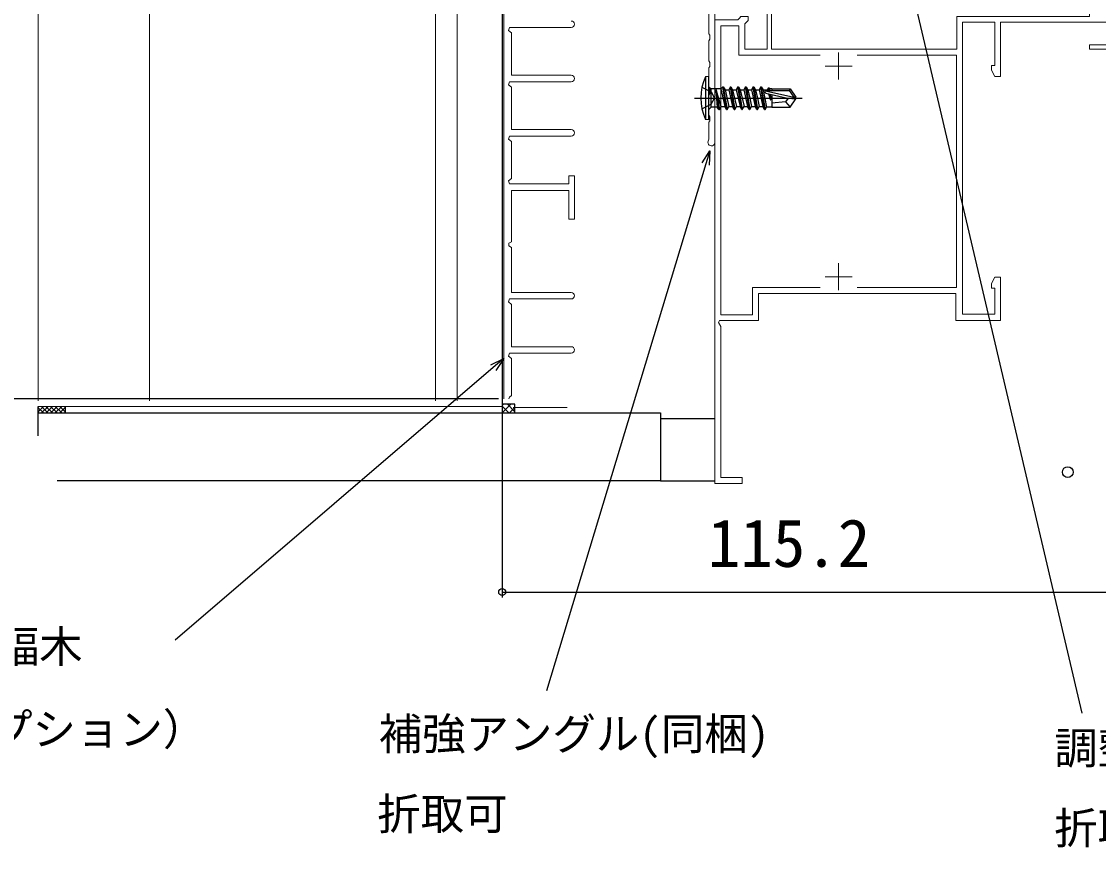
# Model space of a CAD drawing. Units: millimetres, scale not verified. Extents: x -525 to 525, y -783 to 779.
# Drawn here: x -419.8 to -221.3, y -334.1 to -182 of the extents above; entities that cross this region are included whole.
import ezdxf
from ezdxf.enums import TextEntityAlignment as Align

# ---------------------------------------------------------------- set-up
doc = ezdxf.new("R2010")
doc.units = ezdxf.units.MM
doc.header["$LTSCALE"] = 4
for name, color, linetype, lineweight in [('0-0_0', 190, 'Continuous', 18), ('0-2_YKK_11', 211, 'Continuous', 18), ('0-3_YKK_11E', 4, 'Continuous', 18), ('0-4_YKK_12', 2, 'Continuous', 18)]:
    doc.layers.add(name, color=color, linetype=linetype, lineweight=lineweight)
for name, color, linetype in [('0-5_YKK_13', 4, 'Continuous'), ('0-6_YKK_D', 6, 'Continuous'), ('0-8_YSS_K', 3, 'Continuous'), ('0-9_YSS_KE', 3, 'Continuous')]:
    doc.layers.add(name, color=color, linetype=linetype)
doc.styles.add('ＭＳ ゴシック', font='')
doc.styles.get('ＭＳ ゴシック').set_extended_font_data('MS Gothic')

msp = doc.modelspace()

# ---------------------------------------------------------------- linework, layer by layer
at = {"layer": '0-0_0', "color": 7}
msp.add_line((-330.018, -252.469), (-331.224, -252.469), dxfattribs=at)
at = {"layer": '0-2_YKK_11', "color": 190}
for p, q in [((-292.018, -204.219), (-292.018, -155.869)), ((-292.946, -185.23), (-292.946, -184.508)), ((-292.946, -190.23), (-292.946, -189.508)), ((-292.946, -195.23), (-292.946, -194.508)), ((-292.946, -200.23), (-292.946, -199.508)), ((-293.181, -203.82), (-293.118, -203.636))]:
    msp.add_line(p, q, dxfattribs=at)
for points in [[(-292.946, -180.23), (-293.118, -180.501), (-293.118, -184.236), (-292.946, -184.508)], [(-292.946, -185.23), (-293.118, -185.501), (-293.118, -189.236), (-292.946, -189.508)], [(-292.946, -190.23), (-293.118, -190.501), (-293.118, -194.236), (-292.946, -194.508)], [(-292.946, -195.23), (-293.118, -195.501), (-293.118, -199.236), (-292.946, -199.508)], [(-292.946, -200.23), (-293.118, -200.501), (-293.118, -203.636)]]:
    msp.add_lwpolyline(points, dxfattribs=at)
msp.add_arc((-292.668, -204.219), 0.65, 142.13329, 0.00014, dxfattribs=at)
at = {"layer": '0-3_YKK_11E'}
for p, q in [((-269.218, -187.669), (-269.218, -192.669)), ((-271.718, -190.169), (-266.718, -190.169)), ((-269.218, -226.469), (-269.218, -231.469)), ((-271.718, -228.969), (-266.718, -228.969))]:
    msp.add_line(p, q, dxfattribs=at)
at = {"layer": '0-3_YKK_11E', "color": 190}
msp.add_line((-319.218, -253.069), (-329.218, -253.069), dxfattribs=at)
for points in [[(-330.917, -251.469), (-330.917, -243.069), (-330.917, -173.269)], [(-318.518, -183.069), (-329.874, -183.069), (-330.07, -183.615), (-329.518, -184.069), (-329.518, -191.869), (-318.518, -191.869)], [(-318.518, -193.069), (-329.874, -193.069), (-330.07, -193.615), (-329.518, -194.069), (-329.518, -201.869), (-318.518, -201.869)], [(-318.518, -203.069), (-329.874, -203.069), (-330.07, -203.615), (-329.518, -204.069), (-329.518, -210.869), (-330.07, -211.323), (-329.874, -211.869), (-318.918, -211.869), (-318.918, -210.369), (-317.918, -210.369), (-317.918, -218.369), (-318.918, -218.369), (-318.918, -213.069), (-329.518, -213.069), (-329.518, -222.569), (-330.018, -222.824), (-330.018, -223.314), (-329.518, -223.569), (-329.518, -231.869), (-318.518, -231.869)], [(-318.518, -233.069), (-329.874, -233.069), (-330.07, -233.615), (-329.518, -234.069), (-329.518, -241.869), (-318.518, -241.869)], [(-318.518, -243.069), (-329.874, -243.069), (-330.07, -243.615), (-329.518, -244.069), (-329.518, -250.869), (-329.872, -251.16), (-330.018, -251.469)]]:
    msp.add_lwpolyline(points, dxfattribs=at)
at = {"layer": '0-3_YKK_11E'}
for points in [[(-292.018, -267.069), (-292.018, -181.669), (-287.818, -181.669), (-287.518, -181.369), (-287.218, -181.069), (-285.918, -181.069), (-285.918, -181.769), (-286.218, -182.069), (-286.518, -182.369), (-286.518, -187.069), (-282.418, -187.069), (-282.418, -179.969), (-283.028, -179.617), (-281.672, -177.269), (-281.326, -177.069), (-280.979, -177.669), (-281.618, -178.775), (-281.618, -187.069), (-247.418, -187.069), (-247.418, -181.069), (-223.018, -181.069), (-223.018, -178.269), (-220.286, -178.269)], [(-241.068, -190.069), (-240.418, -190.069), (-240.418, -182.069), (-246.418, -182.069), (-246.418, -235.869), (-240.418, -235.869), (-240.418, -231.069), (-241.068, -231.069), (-241.068, -230.195), (-240.418, -229.069), (-239.418, -229.069), (-239.418, -237.069), (-247.618, -237.069), (-247.618, -232.069), (-284.018, -232.069), (-284.018, -237.069), (-290.618, -237.069), (-291.144, -237.069), (-291.341, -237.409), (-290.918, -238.142), (-290.918, -265.969), (-287.018, -265.969), (-287.018, -267.069), (-292.018, -267.069)], [(-219.218, -182.069), (-239.418, -182.069), (-239.418, -192.069), (-240.418, -192.069), (-241.068, -190.943), (-241.068, -190.069)], [(-272.6, -230.969), (-285.118, -230.969), (-285.118, -235.969), (-290.918, -235.969), (-290.918, -182.769), (-287.618, -182.769), (-287.618, -188.169), (-272.6, -188.169)], [(-218.018, -187.069), (-223.018, -187.069), (-223.018, -186.269), (-219.218, -186.269)], [(-265.835, -188.169), (-247.518, -188.169), (-247.518, -230.969), (-265.835, -230.969)]]:
    msp.add_lwpolyline(points, dxfattribs=at)
at = {"layer": '0-3_YKK_11E', "color": 190}
for centre, start, end in [((-318.518, -182.469), 270, 90), ((-318.518, -192.469), 270, 90), ((-318.518, -202.469), 270, 90), ((-318.518, -232.469), 270, 90), ((-318.518, -242.469), 0, 90), ((-318.518, -242.469), 270, 0)]:
    msp.add_arc(centre, 0.6, start, end, dxfattribs=at)
at = {"layer": '0-4_YKK_12'}
for p, q in [((-416.725, -251.856), (-416.725, 57.97)), ((-396.227, 57.97), (-396.227, -251.859)), ((-343.525, 57.97), (-343.525, -251.867)), ((-339.525, 57.97), (-339.525, -251.868)), ((-331.224, -252.869), (-331.218, -174.269)), ((-416.743, -252.856), (-331.225, -252.869))]:
    msp.add_line(p, q, dxfattribs=at)
at = {"layer": '0-5_YKK_13'}
for p, q in [((-293.118, -192.069), (-293.77, -192.147)), ((-293.77, -192.147), (-293.77, -199.991)), ((-293.118, -200.069), (-293.118, -192.069)), ((-294.429, -194.069), (-292.714, -194.924)), ((-293.118, -193.994), (-292.718, -194.394)), ((-290.913, -194.394), (-292.718, -194.394)), ((-290.913, -194.394), (-290.568, -193.969)), ((-290.913, -194.394), (-290.185, -197.619)), ((-290.568, -193.969), (-290.468, -193.969)), ((-289.868, -198.169), (-290.568, -193.969)), ((-290.468, -193.969), (-290.15, -194.519)), ((-289.168, -193.969), (-289.485, -194.519)), ((-289.168, -193.969), (-289.068, -193.969)), ((-288.468, -198.169), (-289.168, -193.969)), ((-289.068, -193.969), (-288.75, -194.519)), ((-289.068, -193.969), (-288.368, -198.169)), ((-287.768, -193.969), (-288.085, -194.519)), ((-287.768, -193.969), (-287.668, -193.969)), ((-287.068, -198.169), (-287.768, -193.969)), ((-287.668, -193.969), (-286.968, -198.169)), ((-286.368, -193.969), (-286.685, -194.519)), ((-286.368, -193.969), (-286.268, -193.969)), ((-285.668, -198.169), (-286.368, -193.969)), ((-286.268, -193.969), (-285.95, -194.519)), ((-284.968, -193.969), (-285.285, -194.519)), ((-284.268, -198.169), (-284.968, -193.969)), ((-284.968, -193.969), (-284.868, -193.969)), ((-284.868, -193.969), (-284.55, -194.519)), ((-284.868, -193.969), (-284.168, -198.169)), ((-283.568, -193.969), (-283.885, -194.519)), ((-282.868, -198.169), (-283.568, -193.969)), ((-283.568, -193.969), (-283.468, -193.969)), ((-283.468, -193.969), (-282.768, -198.169)), ((-282.168, -194.169), (-282.37, -194.519)), ((-282.084, -194.669), (-282.168, -194.169)), ((-282.168, -194.169), (-282.068, -194.169)), ((-282.068, -194.169), (-281.984, -194.669)), ((-281.518, -194.389), (-281.941, -194.389)), ((-281.518, -194.369), (-278.163, -194.369)), ((-281.518, -194.369), (-281.518, -194.669)), ((-278.163, -194.369), (-278.323, -194.669)), ((-278.163, -194.369), (-277.118, -195.919)), ((-295.773, -196.069), (-275.973, -196.069)), ((-292.714, -194.924), (-292.106, -196.069)), ((-291.868, -194.569), (-291.574, -197.744)), ((-291.868, -194.569), (-291.768, -194.569)), ((-291.268, -198.169), (-291.868, -194.569)), ((-290.85, -197.619), (-291.768, -194.569)), ((-291.768, -194.569), (-291.168, -198.169)), ((-290.15, -194.519), (-289.485, -194.519)), ((-290.15, -194.519), (-289.45, -197.619)), ((-289.485, -194.519), (-288.785, -197.619)), ((-289.485, -194.519), (-288.785, -197.619)), ((-288.75, -194.519), (-288.085, -194.519)), ((-288.75, -194.519), (-288.4, -196.069)), ((-288.4, -196.069), (-288.05, -197.619)), ((-288.085, -194.519), (-287.385, -197.619)), ((-287.35, -194.519), (-287, -196.069)), ((-287, -196.069), (-286.65, -197.619)), ((-286.685, -194.519), (-285.985, -197.619)), ((-285.95, -194.519), (-285.6, -196.069)), ((-285.95, -194.519), (-285.285, -194.519)), ((-285.6, -196.069), (-285.25, -197.619)), ((-285.285, -194.519), (-284.585, -197.619)), ((-284.55, -194.519), (-283.885, -194.519)), ((-284.55, -194.519), (-284.2, -196.069)), ((-284.2, -196.069), (-283.85, -197.619)), ((-283.885, -194.519), (-283.185, -197.619)), ((-283.15, -194.519), (-282.37, -194.519)), ((-282.727, -194.726), (-277.48, -195.919)), ((-282.624, -195.159), (-278.624, -196.069)), ((-282.569, -194.669), (-278.323, -194.669)), ((-282.37, -194.519), (-282.324, -194.669)), ((-282.139, -195.27), (-281.801, -196.369)), ((-281.801, -196.369), (-281.978, -195.306)), ((-281.874, -195.33), (-281.701, -196.369)), ((-281.825, -195.341), (-281.701, -196.369)), ((-281.801, -196.369), (-281.701, -196.369)), ((-281.518, -195.525), (-281.518, -197.769)), ((-278.517, -196.069), (-279.018, -196.769)), ((-278.624, -196.069), (-277.118, -196.219)), ((-278.323, -194.669), (-277.48, -195.919)), ((-278.163, -197.769), (-277.118, -196.219)), ((-277.48, -195.919), (-277.118, -195.919)), ((-277.118, -196.219), (-277.118, -195.919)), ((-291.268, -198.169), (-291.168, -198.169)), ((-291.268, -198.169), (-291.168, -198.169)), ((-291.168, -198.169), (-290.85, -197.619)), ((-290.85, -197.619), (-290.185, -197.619)), ((-289.868, -198.169), (-290.185, -197.619)), ((-289.868, -198.169), (-289.768, -198.169)), ((-289.45, -197.619), (-288.785, -197.619)), ((-288.468, -198.169), (-288.785, -197.619)), ((-288.468, -198.169), (-288.368, -198.169)), ((-288.368, -198.169), (-288.05, -197.619)), ((-288.05, -197.619), (-287.385, -197.619)), ((-287.068, -198.169), (-287.385, -197.619)), ((-287.068, -198.169), (-286.968, -198.169)), ((-286.968, -198.169), (-286.65, -197.619)), ((-286.65, -197.619), (-285.985, -197.619)), ((-285.668, -198.169), (-285.985, -197.619)), ((-285.668, -198.169), (-285.568, -198.169)), ((-285.25, -197.619), (-284.585, -197.619)), ((-284.268, -198.169), (-284.585, -197.619)), ((-284.268, -198.169), (-284.168, -198.169)), ((-284.168, -198.169), (-283.85, -197.619)), ((-283.85, -197.619), (-283.185, -197.619)), ((-282.868, -198.169), (-283.185, -197.619)), ((-282.868, -198.169), (-282.768, -198.169)), ((-282.768, -198.169), (-282.525, -197.749)), ((-281.518, -197.749), (-282.525, -197.749)), ((-279.018, -196.769), (-281.518, -197.019)), ((-281.518, -197.769), (-278.163, -197.769)), ((-279.018, -196.769), (-278.163, -197.769)), ((-293.118, -200.069), (-293.77, -199.991))]:
    msp.add_line(p, q, dxfattribs=at)
for points in [[(-293.118, -198.144), (-292.718, -197.744), (-292.718, -194.394)], [(-290.468, -193.969), (-289.768, -198.169), (-289.45, -197.619)], [(-287.668, -193.969), (-287.35, -194.519), (-286.685, -194.519)], [(-286.268, -193.969), (-285.568, -198.169), (-285.25, -197.619)], [(-283.468, -193.969), (-283.15, -194.519), (-282.525, -197.749)], [(-282.068, -194.169), (-281.941, -194.389), (-281.907, -194.669)], [(-294.429, -198.069), (-292.714, -197.214), (-292.106, -196.069)], [(-291.268, -198.169), (-291.574, -197.744), (-292.718, -197.744)]]:
    msp.add_lwpolyline(points, dxfattribs=at)
for centre, radius, start, end in [((-285.118, -196.069), 9.5, 155.61796, 204.38204), ((-282.569, -194.917), 0.248, 90, 257.19096)]:
    msp.add_arc(centre, radius, start, end, dxfattribs=at)
at = {"layer": '0-6_YKK_D'}
for p, q in [((-331.222, -173.626), (-331.222, -288.069)), ((-331.917, -251.469), (-437.725, -251.469)), ((-331.222, -287.069), (-216.017, -287.069))]:
    msp.add_line(p, q, dxfattribs=at)
for points in [[(-259.018, -162.069), (-258.434, -164.551), (-224.386, -309.404)], [(-292.981, -205.759), (-293.718, -208.2), (-323.021, -305.242)], [(-294.372, -208.002), (-292.981, -205.759), (-293.064, -208.397)], [(-330.917, -244.069), (-332.855, -245.727), (-391.499, -295.923)], [(-333.299, -245.208), (-330.917, -244.069), (-332.41, -246.246)]]:
    msp.add_lwpolyline(points, dxfattribs=at)
msp.add_circle((-331.222, -287.069), 0.637, dxfattribs=at)
at = {"layer": '0-8_YSS_K'}
for p, q in [((-416.725, -252.991), (-416.59, -252.855)), ((-416.725, -253.839), (-415.741, -252.855)), ((-416.725, -258.287), (-416.725, -252.856)), ((-415.762, -254.069), (-416.725, -253.106)), ((-416.611, -254.069), (-416.725, -253.955)), ((-414.914, -254.069), (-416.127, -252.855)), ((-416.106, -254.069), (-414.893, -252.855)), ((-414.065, -254.069), (-415.279, -252.855)), ((-415.258, -254.069), (-414.044, -252.855)), ((-413.217, -254.069), (-414.43, -252.855)), ((-414.409, -254.069), (-413.196, -252.855)), ((-412.368, -254.069), (-413.582, -252.855)), ((-413.561, -254.069), (-412.347, -252.855)), ((-411.725, -253.863), (-412.733, -252.855)), ((-412.712, -254.069), (-411.726, -253.082)), ((-411.726, -253.014), (-411.885, -252.855)), ((-411.864, -254.069), (-411.725, -253.931)), ((-411.664, -254.069), (-411.664, -252.855)), ((-416.725, -254.069), (-302.018, -254.069)), ((-302.018, -254.069), (-302.018, -266.569)), ((-302.018, -255.069), (-292.018, -255.069)), ((-302.018, -266.569), (-413.218, -266.569)), ((-302.018, -266.569), (-292.018, -266.569))]:
    msp.add_line(p, q, dxfattribs=at)
msp.add_circle((-226.993, -264.975), 1, dxfattribs=at)
at = {"layer": '0-9_YSS_KE'}
for p, q in [((-331.229, -252.719), (-330.979, -252.469)), ((-329.997, -254.069), (-331.228, -252.838)), ((-331.217, -254.053), (-329.632, -252.469)), ((-328.868, -253.851), (-330.25, -252.469)), ((-329.885, -254.069), (-328.876, -253.06)), ((-328.881, -252.491), (-328.903, -252.469))]:
    msp.add_line(p, q, dxfattribs=at)
msp.add_lwpolyline([(-328.881, -252.469), (-331.231, -252.469), (-331.216, -254.069), (-328.866, -254.069)], close=True, dxfattribs=at)

# ---------------------------------------------------------------- texts
at = {"layer": '0-6_YKK_D', "style": 'ＭＳ ゴシック'}
for s, height, p in [('115.2', 8.798, (-293.324, -285.069)), ('下枠幅木', 5.865, (-440.518, -301.779)), ('（オプション）', 5.865, (-441.745, -317.022)), ('補強アングル(同梱)', 5.865, (-353.961, -317.866)), ('調整材(オプション)', 5.865, (-229.483, -320.49)), ('折取可', 5.865, (-354.234, -332.609)), ('折取可', 5.865, (-229.483, -335.232))]:
    msp.add_text(s, height=height, dxfattribs=at).set_placement(p, align=Align.BOTTOM_LEFT)

doc.saveas('drawing.dxf')
